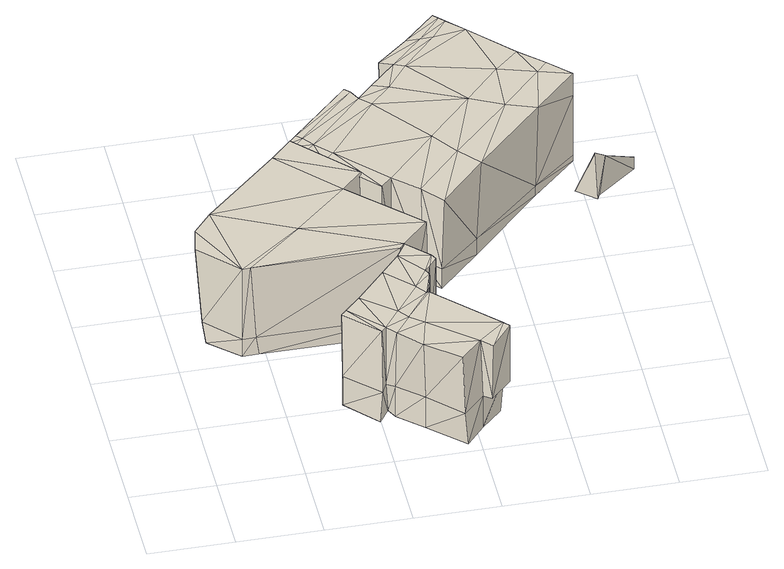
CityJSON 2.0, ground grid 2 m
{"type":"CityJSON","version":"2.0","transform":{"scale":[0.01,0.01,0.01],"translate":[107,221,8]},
"CityObjects":{
"building1":{"type":"Building","children":["building1-1","building1-2","building1-3"],"geometry":[{"type":"Solid","lod":"2","boundaries":[[[[0,1,2]],[[0,2,3]],[[4,5,6]],[[5,7,6]],[[7,5,8]],[[9,8,5]],[[10,11,12]],[[10,12,13]],[[10,13,14]],[[10,14,15]],[[12,16,17]],[[12,17,3]],[[13,12,3]],[[13,3,2]],[[11,18,16]],[[11,16,12]],[[19,20,21]],[[22,19,21]],[[23,7,8]],[[24,7,23]],[[25,0,3]],[[25,3,19]],[[16,26,17]],[[17,26,20]],[[27,5,21]],[[21,5,22]],[[9,5,27]],[[28,9,27]],[[29,4,30]],[[30,4,6]],[[31,29,32]],[[31,32,19]],[[23,33,11]],[[11,10,23]],[[24,15,14]],[[24,14,30]],[[28,26,34]],[[28,27,26]],[[25,1,0]],[[35,1,25]],[[33,8,9]],[[23,8,33]],[[7,24,30]],[[7,30,6]],[[31,5,4]],[[31,4,29]],[[35,25,19]],[[35,19,32]],[[33,34,18]],[[18,11,33]],[[20,3,17]],[[20,19,3]],[[24,23,10]],[[15,24,10]],[[34,9,28]],[[33,9,34]],[[13,29,14]],[[14,29,30]],[[35,2,1]],[[32,2,35]],[[18,34,16]],[[16,34,26]],[[31,22,5]],[[31,19,22]],[[27,20,26]],[[20,27,21]],[[32,29,13]],[[13,2,32]]]]}]},
"building1-1":{"type":"BuildingPart","parents":["building1"],"geometry":[{"type":"Solid","lod":"2","boundaries":[[[[36,37,38]],[[38,37,39]],[[40,41,42]],[[41,43,42]],[[44,45,46]],[[45,47,46]],[[48,49,50]],[[49,48,51]],[[52,48,53]],[[48,50,53]],[[54,49,51]],[[54,51,55]],[[54,56,49]],[[56,57,49]],[[44,46,36]],[[38,44,36]],[[50,49,57]],[[50,57,58]],[[59,45,53]],[[44,53,45]],[[44,52,53]],[[52,44,38]],[[59,53,50]],[[59,50,58]],[[60,61,62]],[[62,61,63]],[[52,64,48]],[[48,64,65]],[[66,67,39]],[[39,67,64]],[[62,63,41]],[[41,63,43]],[[68,69,70]],[[70,69,65]],[[65,69,71]],[[71,51,65]],[[65,51,48]],[[72,73,71]],[[71,73,51]],[[51,73,55]],[[64,52,39]],[[39,52,38]],[[74,75,67]],[[67,75,70]],[[76,74,66]],[[66,74,67]],[[67,70,64]],[[64,70,65]],[[75,74,41]],[[41,74,62]],[[74,76,62]],[[62,76,77]],[[73,72,78]],[[79,80,81]],[[81,80,82]],[[83,76,84]],[[84,76,66]],[[85,84,81]],[[81,84,79]],[[84,66,79]],[[79,66,39]],[[86,83,85]],[[85,83,84]],[[76,83,77]],[[77,83,87]],[[83,86,87]],[[87,86,88]],[[40,61,60]],[[61,40,42]],[[81,82,47]],[[45,81,47]],[[89,90,75]],[[70,75,90]],[[91,92,93]],[[94,95,96]],[[60,62,87]],[[87,62,77]],[[59,97,81]],[[81,45,59]],[[78,98,73]],[[99,98,78]],[[46,47,80]],[[47,82,80]],[[100,101,102]],[[100,102,57]],[[56,100,57]],[[103,104,86]],[[104,88,86]],[[101,105,102]],[[102,105,106]],[[68,95,69]],[[69,95,94]],[[107,57,102]],[[107,58,57]],[[80,79,37]],[[37,79,39]],[[91,95,108]],[[108,95,90]],[[104,60,88]],[[88,60,87]],[[98,100,56]],[[54,98,56]],[[46,80,37]],[[36,46,37]],[[72,105,78]],[[78,105,99]],[[63,61,43]],[[43,61,42]],[[59,58,97]],[[107,97,58]],[[109,103,110]],[[109,104,103]],[[60,104,40]],[[40,104,109]],[[92,94,93]],[[93,94,96]],[[111,85,81]],[[111,81,97]],[[108,89,110]],[[90,89,108]],[[97,108,111]],[[97,107,108]],[[95,68,90]],[[90,68,70]],[[89,75,41]],[[89,41,40]],[[91,108,92]],[[108,107,92]],[[107,102,92]],[[73,98,54]],[[55,73,54]],[[103,86,85]],[[103,85,111]],[[105,101,99]],[[99,101,100]],[[95,91,96]],[[96,91,93]],[[69,94,71]],[[71,94,106]],[[98,99,100]],[[105,72,106]],[[106,72,71]],[[111,110,103]],[[108,110,111]],[[94,92,106]],[[106,92,102]],[[110,89,40]],[[110,40,109]]]]}]},
"building1-2":{"type":"BuildingPart","parents":["building1"],"geometry":[{"type":"Solid","lod":"2","boundaries":[[[[112,113,114]],[[112,114,115]],[[116,112,115]],[[116,115,117]],[[118,119,120]],[[118,120,121]],[[122,123,112]],[[122,112,116]],[[123,124,113]],[[123,113,112]],[[119,125,126]],[[119,126,120]],[[127,128,129]],[[127,129,126]],[[127,126,130]],[[131,132,133]],[[131,133,134]],[[129,135,120]],[[129,120,126]],[[125,136,130]],[[125,130,126]],[[137,121,120]],[[137,120,135]],[[138,139,140]],[[138,140,141]],[[128,131,134]],[[128,134,129]],[[135,129,134]],[[135,134,142]],[[137,122,116]],[[137,116,138]],[[139,138,116]],[[139,116,117]],[[121,137,138]],[[121,138,141]],[[122,137,135]],[[122,135,142]],[[118,143,144]],[[118,144,145]],[[128,127,146]],[[132,131,147]],[[132,147,148]],[[131,128,146]],[[131,146,147]],[[119,118,145]],[[119,145,149]],[[125,119,149]],[[125,149,150]],[[136,125,150]],[[143,118,121]],[[143,121,141]],[[151,152,114]],[[151,114,113]],[[140,153,154]],[[154,141,140]],[[155,156,157]],[[155,157,158]],[[159,160,161]],[[159,161,162]],[[163,164,157]],[[163,157,165]],[[164,166,158]],[[164,158,157]],[[167,168,169]],[[170,171,172]],[[170,172,173]],[[174,175,176]],[[174,176,155]],[[156,155,176]],[[156,176,161]],[[168,160,169]],[[177,174,155]],[[177,155,158]],[[171,166,178]],[[171,178,172]],[[160,159,179]],[[160,179,169]],[[168,167,165]],[[168,165,157]],[[168,157,156]],[[160,168,156]],[[160,156,161]],[[164,163,180]],[[166,164,180]],[[166,180,181]],[[166,181,178]],[[171,170,182]],[[171,182,177]],[[166,171,177]],[[166,177,158]],[[180,183,181]],[[181,183,184]],[[170,185,154]],[[170,154,182]],[[151,186,187]],[[151,187,152]],[[188,178,181]],[[188,181,184]],[[152,187,115]],[[152,115,114]],[[189,190,123]],[[124,123,190]],[[186,191,192]],[[186,192,187]],[[193,179,194]],[[193,169,179]],[[195,196,162]],[[195,162,161]],[[197,198,154]],[[197,154,153]],[[175,199,200]],[[175,200,176]],[[190,189,186]],[[190,186,151]],[[189,199,191]],[[189,191,186]],[[136,183,201]],[[202,183,136]],[[150,202,136]],[[145,203,188]],[[145,188,149]],[[187,192,117]],[[187,117,115]],[[194,147,193]],[[194,148,147]],[[199,189,122]],[[123,122,189]],[[196,195,134]],[[196,134,133]],[[134,195,200]],[[134,200,142]],[[203,172,178]],[[203,178,188]],[[195,161,176]],[[195,176,200]],[[202,150,149]],[[202,149,188]],[[202,188,184]],[[199,122,142]],[[199,142,200]],[[163,201,180]],[[180,201,183]],[[183,202,184]],[[132,204,196]],[[132,196,133]],[[204,159,162]],[[204,162,196]],[[139,197,153]],[[139,153,140]],[[205,174,177]],[[205,177,206]],[[207,208,127]],[[130,207,127]],[[185,143,141]],[[185,141,154]],[[167,208,165]],[[208,207,165]],[[198,197,192]],[[198,192,191]],[[197,139,117]],[[197,117,192]],[[174,205,199]],[[174,199,175]],[[193,147,146]],[[206,177,182]],[[206,182,154]],[[203,145,144]],[[203,144,209]],[[172,203,209]],[[172,209,173]],[[124,190,151]],[[124,151,113]],[[205,206,154]],[[205,154,198]],[[199,205,198]],[[199,198,191]],[[204,132,148]],[[204,148,194]],[[159,204,194]],[[159,194,179]],[[127,208,146]],[[146,208,193]],[[193,208,167]],[[169,193,167]],[[185,170,173]],[[185,173,209]],[[201,130,136]],[[207,130,201]],[[207,201,163]],[[165,207,163]],[[143,185,209]],[[143,209,144]]]]}]},
"building1-3":{"type":"BuildingPart","parents":["building1"],"geometry":[{"type":"Solid","lod":"2","boundaries":[[[[210,211,212]],[[212,211,213]],[[214,215,211]],[[211,215,213]],[[212,216,210]],[[217,211,216]],[[216,211,210]],[[218,214,217]],[[217,214,211]],[[214,218,215]],[[217,216,213]],[[213,216,212]],[[215,218,213]],[[213,218,217]]]]}]}
},
"vertices":[
[469,688,290],[338,825,290],[288,775,290],[419,638,290],[131,625,40],[312,538,40],[88,588,41],[75,475,41],[144,412,41],[181,412,41],[144,412,290],[162,412,290],[294,525,290],[112,612,290],[69,562,290],[56,500,290],[512,425,290],[575,488,290],[500,412,290],[425,638,94],[575,475,91],[575,475,40],[425,625,40],[144,412,90],[69,488,91],[469,675,95],[525,425,91],[525,425,40],[506,412,40],[125,612,93],[88,575,92],[312,525,92],[288,775,95],[175,412,90],[506,412,91],[331,812,96],
[325,212,290],[400,138,290],[338,225,290],[412,150,290],[669,112,130],[669,112,290],[681,100,130],[681,100,290],[344,225,123],[350,225,43],[325,200,124],[325,200,43],[444,338,290],[494,388,123],[444,338,123],[488,388,289],[375,262,290],[381,262,123],[512,412,123],[512,425,289],[512,400,39],[494,375,40],[444,325,41],[381,250,42],[612,62,130],[631,50,130],[606,62,290],[631,38,290],[450,200,290],[506,275,290],[431,125,290],[469,175,290],[531,262,290],[544,312,289],[525,250,290],[538,325,289],[550,338,289],[562,375,289],[500,150,290],[531,250,290],[481,75,290],[556,12,290],[569,362,289],[412,150,126],[400,125,126],[419,162,42],[394,125,43],[488,88,128],[431,138,127],[431,138,42],[488,88,41],[562,12,130],[569,12,41],[531,250,126],[525,250,126],[538,275,40],[544,300,39],[550,288,39],[544,300,125],[538,275,126],[550,288,126],[450,200,41],[562,362,124],[569,362,124],[562,362,39],[556,350,39],[538,312,39],[506,150,41],[612,62,40],[556,350,125],[538,312,125],[500,275,40],[519,250,40],[662,112,39],[531,238,40],[469,188,41],
[369,838,282],[356,850,282],[331,825,282],[344,812,282],[388,812,282],[362,788,282],[694,725,281],[831,862,280],[756,900,280],[650,788,281],[519,950,280],[506,975,280],[494,988,280],[925,962,279],[838,988,279],[800,1138,278],[725,1125,279],[644,1038,280],[894,1038,279],[694,1125,279],[662,1125,279],[588,1062,280],[619,1050,280],[594,975,280],[950,988,279],[544,925,280],[425,775,282],[400,750,282],[506,638,283],[531,662,283],[556,988,280],[588,612,283],[631,562,283],[738,675,282],[762,1175,278],[750,1188,278],[738,1200,278],[900,838,280],[1000,938,279],[356,850,89],[325,825,93],[506,638,91],[531,662,88],[581,975,31],[644,1050,30],[844,988,30],[756,900,30],[662,1125,30],[700,1125,30],[625,1050,30],[600,1062,30],[956,975,29],[944,962,29],[894,1038,29],[838,862,30],[788,1138,30],[712,1138,30],[750,1175,30],[588,600,32],[688,700,31],[725,662,31],[625,562,32],[525,912,31],[506,938,31],[556,988,31],[638,775,31],[894,838,30],[731,1200,30],[988,950,29],[1000,938,29],[531,662,32],[988,950,45],[1000,938,45],[588,600,88],[369,838,89],[338,812,93],[894,838,56],[494,962,74],[488,975,74],[381,812,89],[356,788,92],[750,1175,47],[731,1200,47],[619,1050,62],[594,1062,62],[394,750,92],[419,775,89],[506,938,74],[556,988,70],[956,975,45],[1000,938,216],[725,662,77],[662,1125,55],[531,912,75],[638,775,76],[894,1038,45],[788,1138,46],[625,562,88],
[1119,850,91],[1038,775,170],[1119,850,57],[1025,775,59],[1012,762,192],[1019,762,59],[1106,862,57],[981,800,59],[975,800,59]
]}
